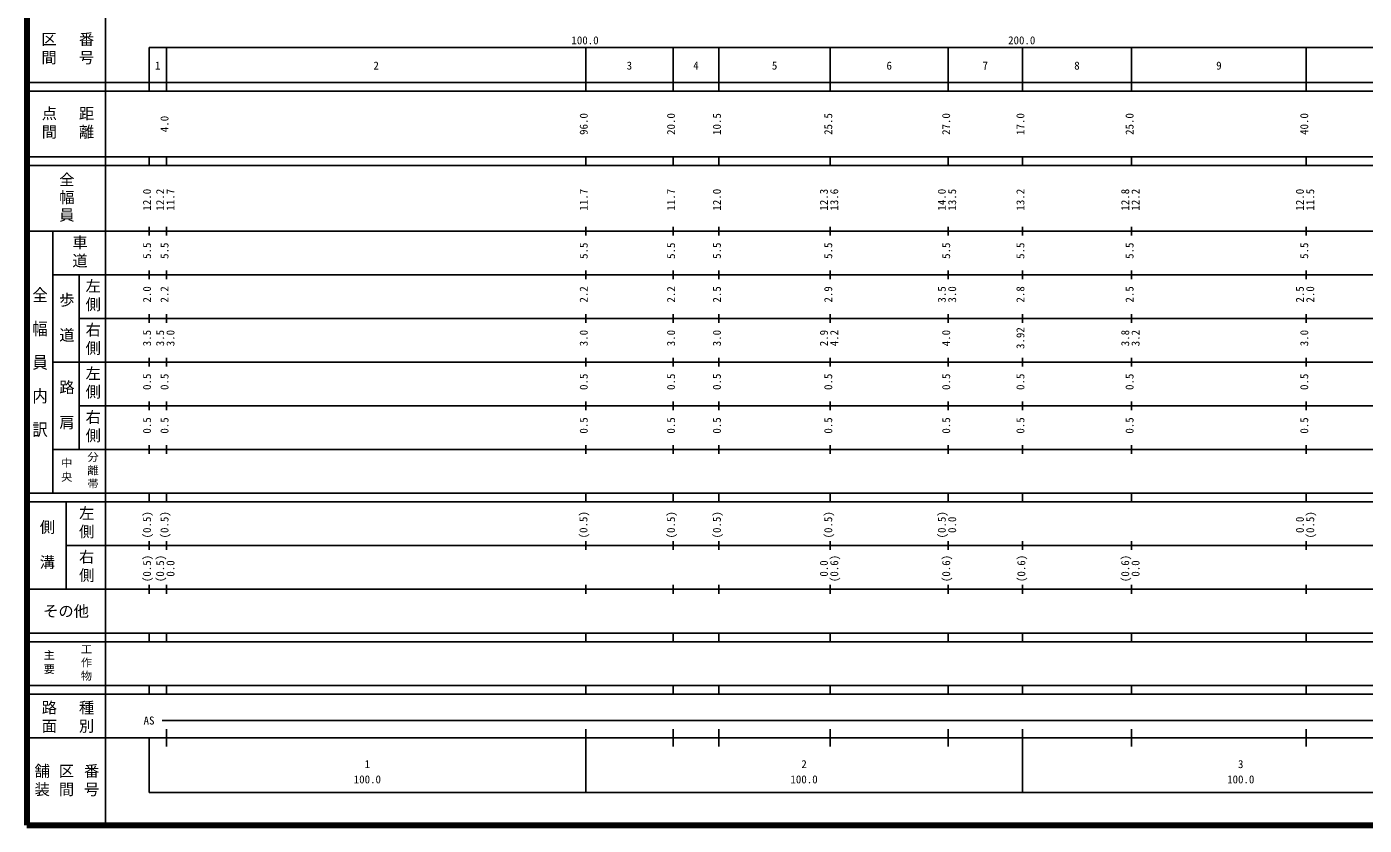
# Model space of a CAD drawing. Units: millimetres on the paper, enlarged 1000 times. Extents: x 40000 to 680000, y 20000 to 380000.
# Drawn here: x 40000 to 346283, y 20000 to 202759 of the extents above; entities that cross this region are included whole.
import ezdxf
from ezdxf.enums import TextEntityAlignment as Align

# ---------------------------------------------------------------- set-up
doc = ezdxf.new("R2010")
doc.units = ezdxf.units.MM
doc.header["$LTSCALE"] = 1000
doc.layers.add('M-TTL', color=2, linetype='Continuous', lineweight=140)
doc.layers.add('M-TTL-BAND', color=7, linetype='Continuous', lineweight=25)
doc.styles.add('@ＭＳ ゴシック', font='')
doc.styles.add('ＭＳ ゴシック', font='')
doc.styles.get('@ＭＳ ゴシック').set_extended_font_data('@MS Gothic')
doc.styles.get('ＭＳ ゴシック').set_extended_font_data('MS Gothic')

msp = doc.modelspace()

# ---------------------------------------------------------------- linework, layer by layer
at = {"layer": 'M-TTL'}
for p, q in [((40000, 380000), (40000, 20000)), ((40000, 20000), (680000, 20000))]:
    msp.add_line(p, q, dxfattribs=at)
at = {"layer": 'M-TTL-BAND'}
for p, q in [((58000, 370000), (58000, 20000)), ((68000, 198000), (579000, 198000)), ((68000, 198000), (68000, 188000)), ((72000, 188000), (72000, 198000)), ((168000, 188000), (168000, 198000)), ((188000, 188000), (188000, 198000)), ((198500, 188000), (198500, 198000)), ((224000, 188000), (224000, 198000)), ((251000, 188000), (251000, 198000)), ((268000, 188000), (268000, 198000)), ((293000, 188000), (293000, 198000)), ((333000, 188000), (333000, 198000)), ((40000, 190000), (579000, 190000)), ((40000, 188000), (579000, 188000)), ((40000, 173000), (579000, 173000)), ((68000, 171000), (68000, 173000)), ((72000, 171000), (72000, 173000)), ((168000, 171000), (168000, 173000)), ((188000, 171000), (188000, 173000)), ((198500, 171000), (198500, 173000)), ((224000, 171000), (224000, 173000)), ((251000, 171000), (251000, 173000)), ((268000, 171000), (268000, 173000)), ((293000, 171000), (293000, 173000)), ((333000, 171000), (333000, 173000)), ((40000, 171000), (579000, 171000)), ((68000, 155000), (68000, 157000)), ((72000, 155000), (72000, 157000)), ((168000, 155000), (168000, 157000)), ((188000, 155000), (188000, 157000)), ((198500, 155000), (198500, 157000)), ((224000, 155000), (224000, 157000)), ((251000, 155000), (251000, 157000)), ((268000, 155000), (268000, 157000)), ((293000, 155000), (293000, 157000)), ((333000, 155000), (333000, 157000)), ((40000, 156000), (579000, 156000)), ((46000, 96000), (46000, 156000)), ((46000, 146000), (579000, 146000)), ((52000, 146000), (52000, 106000)), ((68000, 145000), (68000, 147000)), ((72000, 145000), (72000, 147000)), ((168000, 145000), (168000, 147000)), ((188000, 145000), (188000, 147000)), ((198500, 145000), (198500, 147000)), ((224000, 145000), (224000, 147000)), ((251000, 145000), (251000, 147000)), ((268000, 145000), (268000, 147000)), ((293000, 145000), (293000, 147000)), ((333000, 145000), (333000, 147000)), ((52000, 136000), (579000, 136000)), ((68000, 135000), (68000, 137000)), ((72000, 135000), (72000, 137000)), ((168000, 135000), (168000, 137000)), ((188000, 135000), (188000, 137000)), ((198500, 135000), (198500, 137000)), ((224000, 135000), (224000, 137000)), ((251000, 135000), (251000, 137000)), ((268000, 135000), (268000, 137000)), ((293000, 135000), (293000, 137000)), ((333000, 135000), (333000, 137000)), ((46000, 126000), (579000, 126000)), ((68000, 125000), (68000, 127000)), ((72000, 125000), (72000, 127000)), ((168000, 125000), (168000, 127000)), ((188000, 125000), (188000, 127000)), ((198500, 125000), (198500, 127000)), ((224000, 125000), (224000, 127000)), ((251000, 125000), (251000, 127000)), ((268000, 125000), (268000, 127000)), ((293000, 125000), (293000, 127000)), ((333000, 125000), (333000, 127000)), ((68000, 115000), (68000, 117000)), ((72000, 115000), (72000, 117000)), ((168000, 115000), (168000, 117000)), ((188000, 115000), (188000, 117000)), ((198500, 115000), (198500, 117000)), ((224000, 115000), (224000, 117000)), ((251000, 115000), (251000, 117000)), ((268000, 115000), (268000, 117000)), ((293000, 115000), (293000, 117000)), ((333000, 115000), (333000, 117000)), ((52000, 116000), (579000, 116000)), ((46000, 106000), (579000, 106000)), ((68000, 105000), (68000, 107000)), ((72000, 105000), (72000, 107000)), ((168000, 105000), (168000, 107000)), ((188000, 105000), (188000, 107000)), ((198500, 105000), (198500, 107000)), ((224000, 105000), (224000, 107000)), ((251000, 105000), (251000, 107000)), ((268000, 105000), (268000, 107000)), ((293000, 105000), (293000, 107000)), ((333000, 105000), (333000, 107000)), ((40000, 96000), (579000, 96000)), ((68000, 94000), (68000, 96000)), ((72000, 94000), (72000, 96000)), ((168000, 94000), (168000, 96000)), ((188000, 94000), (188000, 96000)), ((198500, 94000), (198500, 96000)), ((224000, 94000), (224000, 96000)), ((251000, 94000), (251000, 96000)), ((268000, 94000), (268000, 96000)), ((293000, 94000), (293000, 96000)), ((333000, 94000), (333000, 96000)), ((40000, 94000), (579000, 94000)), ((49000, 94000), (49000, 74000)), ((49000, 84000), (579000, 84000)), ((68000, 83000), (68000, 85000)), ((72000, 83000), (72000, 85000)), ((168000, 83000), (168000, 85000)), ((188000, 83000), (188000, 85000)), ((198500, 83000), (198500, 85000)), ((224000, 83000), (224000, 85000)), ((251000, 83000), (251000, 85000)), ((268000, 83000), (268000, 85000)), ((293000, 83000), (293000, 85000)), ((333000, 83000), (333000, 85000)), ((40000, 74000), (579000, 74000)), ((68000, 73000), (68000, 75000)), ((72000, 73000), (72000, 75000)), ((168000, 73000), (168000, 75000)), ((188000, 73000), (188000, 75000)), ((198500, 73000), (198500, 75000)), ((224000, 73000), (224000, 75000)), ((251000, 73000), (251000, 75000)), ((268000, 73000), (268000, 75000)), ((293000, 73000), (293000, 75000)), ((333000, 73000), (333000, 75000)), ((40000, 64000), (579000, 64000)), ((40000, 62000), (579000, 62000)), ((68000, 62000), (68000, 64000)), ((72000, 62000), (72000, 64000)), ((168000, 62000), (168000, 64000)), ((188000, 62000), (188000, 64000)), ((198500, 62000), (198500, 64000)), ((224000, 62000), (224000, 64000)), ((251000, 62000), (251000, 64000)), ((268000, 62000), (268000, 64000)), ((293000, 62000), (293000, 64000)), ((333000, 62000), (333000, 64000)), ((40000, 52000), (579000, 52000)), ((40000, 50000), (579000, 50000)), ((68000, 50000), (68000, 52000)), ((72000, 50000), (72000, 52000)), ((168000, 50000), (168000, 52000)), ((188000, 50000), (188000, 52000)), ((198500, 50000), (198500, 52000)), ((224000, 50000), (224000, 52000)), ((251000, 50000), (251000, 52000)), ((268000, 50000), (268000, 52000)), ((293000, 50000), (293000, 52000)), ((333000, 50000), (333000, 52000)), ((71000, 44000), (565000, 44000)), ((40000, 40000), (579000, 40000)), ((68000, 40000), (68000, 27500)), ((72000, 38000), (72000, 42000)), ((168000, 27500), (168000, 42000)), ((188000, 38000), (188000, 42000)), ((198500, 38000), (198500, 42000)), ((224000, 38000), (224000, 42000)), ((251000, 38000), (251000, 42000)), ((268000, 27500), (268000, 42000)), ((293000, 38000), (293000, 42000)), ((333000, 38000), (333000, 42000)), ((68000, 27500), (579000, 27500))]:
    msp.add_line(p, q, dxfattribs=at)

# ---------------------------------------------------------------- texts
at = {"layer": 'M-TTL-BAND', "style": 'ＭＳ ゴシック'}
for s, p in [('100.0', (167844, 198195)), ('200.0', (267844, 198195)), ('1', (70000, 192405)), ('2', (120000, 192405)), ('3', (178000, 192405)), ('4', (193250, 192405)), ('5', (211250, 192405)), ('6', (237500, 192405)), ('7', (259500, 192405)), ('8', (280500, 192405)), ('9', (313000, 192405)), ('AS', (68000, 42500)), ('1', (118000, 32523)), ('2', (218000, 32523)), ('3', (318000, 32523)), ('100.0', (118000, 29033)), ('100.0', (218000, 29033)), ('100.0', (318000, 29033))]:
    msp.add_text(s, height=1833, dxfattribs=at).set_placement(p, align=Align.BOTTOM_CENTER)
for s, p in [('4.0', (73000, 180500)), ('96.0', (169000, 180500)), ('20.0', (189000, 180500)), ('10.5', (199500, 180500)), ('25.5', (225000, 180500)), ('27.0', (252000, 180500)), ('17.0', (269000, 180500)), ('25.0', (294000, 180500)), ('40.0', (334000, 180500)), ('12.0', (69000, 163174)), ('12.2', (72000, 163174)), ('11.7', (74370, 163174)), ('11.7', (169000, 163174)), ('11.7', (189000, 163174)), ('12.0', (199500, 163174)), ('12.3', (224000, 163174)), ('13.6', (226370, 163174)), ('14.0', (251000, 163174)), ('13.5', (253370, 163174)), ('13.2', (269000, 163174)), ('12.8', (293000, 163174)), ('12.2', (295370, 163174)), ('12.0', (333000, 163174)), ('11.5', (335370, 163174)), ('5.5', (69000, 151500)), ('5.5', (73000, 151500)), ('5.5', (169000, 151500)), ('5.5', (189000, 151500)), ('5.5', (199500, 151500)), ('5.5', (225000, 151500)), ('5.5', (252000, 151500)), ('5.5', (269000, 151500)), ('5.5', (294000, 151500)), ('5.5', (334000, 151500)), ('2.0', (69000, 141500)), ('2.2', (73000, 141500)), ('2.2', (169000, 141500)), ('2.2', (189000, 141500)), ('2.5', (199500, 141500)), ('2.9', (225000, 141500)), ('3.5', (251000, 141500)), ('3.0', (253370, 141500)), ('2.8', (269000, 141500)), ('2.5', (294000, 141500)), ('2.5', (333000, 141500)), ('2.0', (335370, 141500)), ('3.5', (69000, 131500)), ('3.5', (72000, 131500)), ('3.0', (74370, 131500)), ('3.0', (169000, 131500)), ('3.0', (189000, 131500)), ('3.0', (199500, 131500)), ('2.9', (224000, 131500)), ('4.2', (226370, 131500)), ('4.0', (252000, 131500)), ('3.92', (269000, 131500)), ('3.8', (293000, 131500)), ('3.2', (295370, 131500)), ('3.0', (334000, 131500)), ('0.5', (69000, 121500)), ('0.5', (73000, 121500)), ('0.5', (169000, 121500)), ('0.5', (189000, 121500)), ('0.5', (199500, 121500)), ('0.5', (225000, 121500)), ('0.5', (252000, 121500)), ('0.5', (269000, 121500)), ('0.5', (294000, 121500)), ('0.5', (334000, 121500)), ('0.5', (69000, 111500)), ('0.5', (73000, 111500)), ('0.5', (169000, 111500)), ('0.5', (189000, 111500)), ('0.5', (199500, 111500)), ('0.5', (225000, 111500)), ('0.5', (252000, 111500)), ('0.5', (269000, 111500)), ('0.5', (294000, 111500)), ('0.5', (334000, 111500)), ('(0.5)', (69000, 88764)), ('(0.5)', (73000, 88764)), ('(0.5)', (168938, 88778)), ('(0.5)', (189000, 88764)), ('(0.5)', (199500, 88764)), ('(0.5)', (225000, 88764)), ('(0.5)', (251000, 88764)), ('0.0', (253370, 88764)), ('0.0', (333000, 88764)), ('(0.5)', (335370, 88764)), ('(0.5)', (69000, 78764)), ('(0.5)', (72000, 78764)), ('0.0', (74370, 78764)), ('0.0', (224000, 78764)), ('(0.6)', (226370, 78764)), ('(0.6)', (252000, 78764)), ('(0.6)', (269206, 78776)), ('(0.6)', (293000, 78764)), ('0.0', (295370, 78764))]:
    msp.add_text(s, height=1833, rotation=90, dxfattribs=at).set_placement(p, align=Align.BOTTOM_CENTER)
at = {"layer": 'M-TTL-BAND', "style": '@ＭＳ ゴシック', "width": 1.1}
msp.add_text('全\u3000幅\u3000員\u3000内\u3000訳', height=2566, rotation=270, dxfattribs=at).set_placement((43000, 126000), align=Align.MIDDLE_CENTER)
at = {"layer": 'M-TTL-BAND', "style": 'ＭＳ ゴシック'}
msp.add_text('その他', height=2566, dxfattribs=at).set_placement((49000, 69000), align=Align.MIDDLE_CENTER)
at = {"layer": 'M-TTL-BAND', "attachment_point": 5, "rotation": 270, "style": '@ＭＳ ゴシック'}
for s, insert, char_height in [('\\T1.2;区間', (45000, 197500), 2566), ('\\T1.2;番号', (53500, 197500), 2566), ('\\T1.2;点間', (45000, 180500), 2566), ('\\T1.2;距離', (53500, 180500), 2566), ('\\T1.15;全幅員', (49000, 163500), 2566), ('\\T1.2;車道', (52000, 151000), 2566), ('\\T1.2;左側', (55000, 141000), 2566), ('\\T1.15;歩\u3000道', (49000, 136000), 2566), ('\\T1.2;右側', (55000, 131000), 2566), ('\\T1.2;左側', (55000, 121000), 2566), ('\\T1.15;路\u3000肩', (49000, 116000), 2566), ('\\T1.2;右側', (55000, 111000), 2566), ('\\T1.22;分離帯', (55000, 101000), 1833), ('\\T1.29;中央', (49000, 101000), 1833), ('\\T1.2;左側', (53500, 89000), 2566), ('\\T1.15;側\u3000溝', (44500, 84000), 2566), ('\\T1.2;右側', (53500, 79000), 2566), ('\\T1.29;主要', (45000, 57000), 1833), ('\\T1.22;工作物', (53500, 57000), 1833), ('\\T1.2;路面', (45000, 44500), 2566), ('\\T1.2;種別', (53500, 44500), 2566), ('\\T1.2;舗装', (43333, 30000), 2566), ('\\T1.2;区間', (49000, 30000), 2566), ('\\T1.2;番号', (54667, 30000), 2566)]:
    msp.add_mtext(s, dxfattribs=dict(at, insert=insert, char_height=char_height))

doc.saveas('drawing.dxf')
